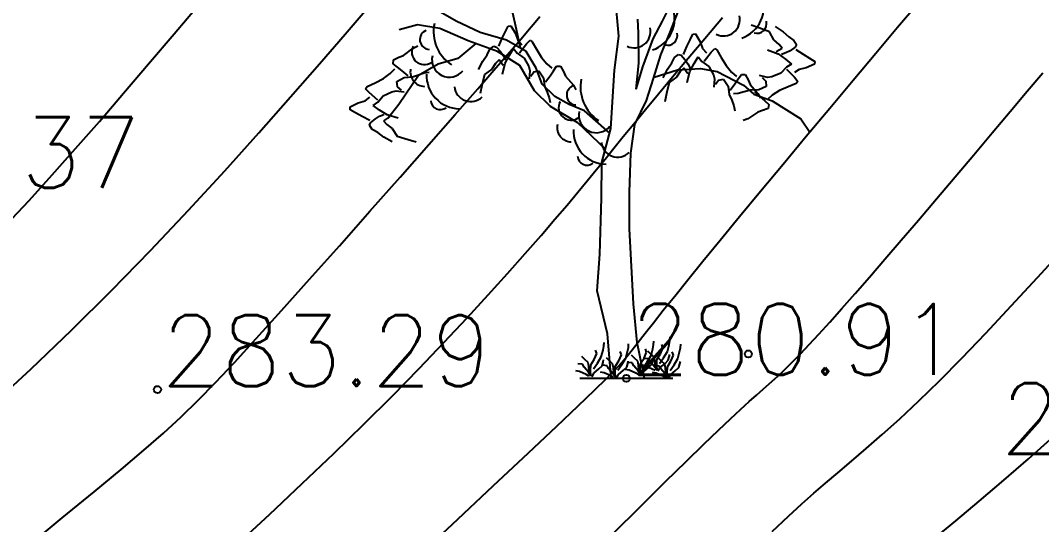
# Model space of a CAD drawing. Extents: x 524954 to 526204, y 9523489 to 9524010.
# Drawn here: x 526022.54 to 526036.96, y 9523755.03 to 9523762.14 of the extents above; entities that cross this region are included whole.
import ezdxf
from ezdxf.enums import TextEntityAlignment as Align

# ---------------------------------------------------------------- set-up
doc = ezdxf.new("R2010")
doc.units = 0
doc.header["$PDMODE"] = 33
doc.header["$PDSIZE"] = 0.1
doc.linetypes.add('ACAD_ISO12W100', pattern=[21, 12, -3, 0, -3, 0, -3])
for name, color, linetype in [('Arbre', 34, 'ACAD_ISO12W100'), ('CN_01_00', 3, 'Continuous'), ('CN_02_00', 4, 'Continuous'), ('CN_05_00', 6, 'Continuous'), ('CN_10_00', 1, 'Continuous'), ('TopoAlt', 3, 'Continuous'), ('TOPOJIS', 7, 'Continuous')]:
    doc.layers.add(name, color=color, linetype=linetype)
doc.styles.add('Simplex 1.0', font='Simplex.shx', dxfattribs={"width": 0.99, "height": 1})

# ---------------------------------------------------------------- blocks, each defined once
blk = doc.blocks.new('TCPOINT M')
at = {"color": 0}
blk.add_point((0, 0), dxfattribs=at)
at = {"layer": 'TopoAlt', "style": 'Simplex 1.0', "width": 0.99}
blk.add_attdef('ALT', (0.15, 0.15), '', height=1, dxfattribs=at)
blk = doc.blocks.new('v088')
at = {"linetype": 'Continuous'}
for p, q in [((-0.107, 4.829), (-0.165, 5.487)), ((0.51, 5.041), (0.671, 5.368)), ((-1.559, 4.967), (-1.635, 5.301)), ((-2.4, 5.043), (-2.621, 5.169)), ((0.172, 4.872), (0.161, 5.071)), ((0.619, 4.888), (0.731, 5.176)), ((-2.946, 4.988), (-3.206, 4.92)), ((-2.634, 4.938), (-2.946, 4.988)), ((-2.233, 4.766), (-2.634, 4.938)), ((-2.061, 4.882), (-2.4, 5.043)), ((-1.707, 4.895), (-1.667, 4.973)), ((-1.667, 4.973), (-1.628, 4.976)), ((-1.628, 4.976), (-1.564, 4.867)), ((-1.492, 4.659), (-1.559, 4.967)), ((0.379, 4.79), (0.51, 5.041)), ((1.872, 4.946), (1.762, 4.985)), ((2.022, 4.89), (1.872, 4.946)), ((2.099, 4.964), (2.211, 4.89)), ((-1.819, 4.613), (-2.233, 4.766)), ((-1.692, 4.771), (-2.061, 4.882)), ((-1.801, 4.689), (-1.751, 4.8)), ((-1.751, 4.8), (-1.707, 4.895)), ((-1.415, 4.615), (-1.692, 4.771)), ((-1.564, 4.867), (-1.531, 4.771)), ((-1.531, 4.771), (-1.475, 4.707)), ((-1.411, 4.72), (-1.359, 4.773)), ((-1.359, 4.773), (-1.327, 4.751)), ((-0.166, 4.349), (-0.107, 4.829)), ((0.174, 4.45), (0.172, 4.872)), ((0.231, 4.395), (0.379, 4.79)), ((0.489, 4.568), (0.619, 4.888)), ((0.855, 4.685), (0.899, 4.779)), ((0.899, 4.779), (0.939, 4.857)), ((0.939, 4.857), (0.978, 4.861)), ((0.978, 4.861), (1.042, 4.751)), ((2.083, 4.778), (2.022, 4.89)), ((2.157, 4.714), (2.083, 4.778)), ((2.211, 4.89), (2.293, 4.818)), ((2.293, 4.818), (2.365, 4.769)), ((2.365, 4.769), (2.4, 4.71)), ((-3.143, 4.557), (-3.01, 4.66)), ((-3.01, 4.66), (-2.944, 4.692)), ((-2.123, 4.725), (-2.377, 4.514)), ((-1.966, 4.567), (-1.926, 4.645)), ((-1.926, 4.645), (-1.871, 4.687)), ((-1.871, 4.687), (-1.833, 4.675)), ((-1.833, 4.675), (-1.774, 4.612)), ((-1.504, 4.415), (-1.819, 4.613)), ((-1.651, 4.561), (-1.591, 4.654)), ((-1.591, 4.654), (-1.539, 4.59)), ((-1.508, 4.592), (-1.411, 4.72)), ((-1.273, 4.376), (-1.415, 4.615)), ((-1.327, 4.751), (-1.268, 4.645)), ((-1.268, 4.645), (-1.199, 4.529)), ((0.805, 4.573), (0.855, 4.685)), ((1.042, 4.751), (1.075, 4.656)), ((1.075, 4.656), (1.131, 4.592)), ((1.195, 4.604), (1.247, 4.657)), ((1.247, 4.657), (1.279, 4.636)), ((1.279, 4.636), (1.338, 4.53)), ((1.992, 4.638), (2.142, 4.578)), ((2.113, 4.611), (2.199, 4.658)), ((2.199, 4.658), (2.157, 4.714)), ((2.313, 4.623), (2.253, 4.592)), ((2.383, 4.674), (2.313, 4.623)), ((2.4, 4.71), (2.383, 4.674)), ((2.393, 4.64), (2.497, 4.577)), ((-3.291, 4.441), (-3.287, 4.496)), ((-3.287, 4.496), (-3.21, 4.533)), ((-3.21, 4.533), (-3.143, 4.557)), ((-2.377, 4.514), (-2.655, 4.434)), ((-2.086, 4.357), (-2.027, 4.477)), ((-2.027, 4.477), (-1.966, 4.567)), ((-1.795, 4.494), (-1.845, 4.445)), ((-1.737, 4.415), (-1.795, 4.494)), ((-1.774, 4.612), (-1.736, 4.556)), ((-1.736, 4.556), (-1.705, 4.495)), ((-1.708, 4.448), (-1.651, 4.561)), ((-1.539, 4.59), (-1.443, 4.518)), ((-1.443, 4.518), (-1.378, 4.401)), ((-1.199, 4.529), (-1.123, 4.438)), ((0.384, 4.23), (0.489, 4.568)), ((0.64, 4.452), (0.68, 4.53)), ((0.68, 4.53), (0.735, 4.572)), ((0.735, 4.572), (0.773, 4.559)), ((0.773, 4.559), (0.832, 4.496)), ((0.832, 4.496), (0.87, 4.441)), ((0.955, 4.445), (1.015, 4.539)), ((1.015, 4.539), (1.067, 4.474)), ((1.067, 4.474), (1.163, 4.402)), ((1.098, 4.476), (1.195, 4.604)), ((1.338, 4.53), (1.407, 4.414)), ((2.142, 4.578), (2.247, 4.507)), ((2.253, 4.592), (2.189, 4.569)), ((2.247, 4.507), (2.332, 4.436)), ((2.497, 4.577), (2.585, 4.521)), ((2.585, 4.521), (2.658, 4.472)), ((2.658, 4.472), (2.656, 4.433)), ((-3.331, 4.304), (-3.266, 4.37)), ((-3.23, 4.39), (-3.291, 4.441)), ((-3.162, 4.341), (-3.23, 4.39)), ((-3.079, 4.271), (-3.162, 4.341)), ((-2.655, 4.434), (-2.931, 4.273)), ((-1.9, 4.365), (-2.003, 4.29)), ((-1.845, 4.445), (-1.9, 4.365)), ((-1.749, 4.291), (-1.708, 4.448)), ((-1.298, 4.058), (-1.504, 4.415)), ((-1.378, 4.401), (-1.363, 4.341)), ((-1.363, 4.341), (-1.372, 4.226)), ((-1.349, 4.266), (-1.305, 4.325)), ((-1.305, 4.325), (-1.233, 4.338)), ((-1.188, 4.154), (-1.273, 4.376)), ((-1.233, 4.338), (-1.171, 4.241)), ((-1.123, 4.438), (-1.052, 4.377)), ((-1.075, 4.271), (-1.03, 4.342)), ((-1.03, 4.342), (-0.984, 4.405)), ((-0.984, 4.405), (-0.928, 4.404)), ((-0.928, 4.404), (-0.887, 4.33)), ((-0.887, 4.33), (-0.859, 4.265)), ((-0.217, 3.527), (-0.166, 4.349)), ((0.138, 4.082), (0.174, 4.45)), ((0.138, 4.082), (0.231, 4.395)), ((0.391, 4.253), (0.724, 4.355)), ((0.52, 4.241), (0.579, 4.362)), ((0.579, 4.362), (0.64, 4.452)), ((0.761, 4.33), (0.706, 4.249)), ((0.724, 4.355), (1.047, 4.375)), ((0.811, 4.379), (0.761, 4.33)), ((0.869, 4.3), (0.811, 4.379)), ((0.857, 4.176), (0.898, 4.333)), ((0.87, 4.441), (0.901, 4.38)), ((0.898, 4.333), (0.955, 4.445)), ((1.047, 4.375), (1.284, 4.33)), ((1.163, 4.402), (1.228, 4.286)), ((1.284, 4.33), (1.655, 4.138)), ((1.407, 4.414), (1.483, 4.322)), ((2.262, 4.393), (2.179, 4.306)), ((2.26, 4.362), (2.375, 4.249)), ((2.332, 4.436), (2.262, 4.393)), ((2.441, 4.361), (2.371, 4.315)), ((2.54, 4.383), (2.441, 4.361)), ((2.656, 4.433), (2.54, 4.383)), ((-3.547, 4.171), (-3.427, 4.233)), ((-3.427, 4.233), (-3.331, 4.304)), ((-3.239, 4.188), (-3.137, 4.244)), ((-3.229, 4.115), (-3.239, 4.188)), ((-2.931, 4.273), (-3.209, 3.863)), ((-3.137, 4.244), (-3.019, 4.255)), ((-3.019, 4.255), (-2.933, 4.286)), ((-2.933, 4.286), (-2.851, 4.312)), ((-2.851, 4.312), (-2.783, 4.321)), ((-2.003, 4.29), (-2.04, 4.134)), ((-1.171, 4.241), (-1.153, 4.123)), ((-1.141, 4.184), (-1.075, 4.271)), ((-0.859, 4.265), (-0.748, 4.137)), ((0.285, 3.923), (0.384, 4.23)), ((0.706, 4.249), (0.603, 4.175)), ((1.228, 4.286), (1.243, 4.226)), ((1.243, 4.226), (1.234, 4.11)), ((1.258, 4.15), (1.301, 4.209)), ((1.301, 4.209), (1.373, 4.223)), ((1.373, 4.223), (1.435, 4.125)), ((1.483, 4.322), (1.554, 4.261)), ((1.531, 4.155), (1.576, 4.226)), ((1.576, 4.226), (1.623, 4.29)), ((1.623, 4.29), (1.678, 4.289)), ((1.678, 4.289), (1.719, 4.214)), ((1.719, 4.214), (1.747, 4.149)), ((1.994, 4.248), (1.88, 4.272)), ((1.917, 4.244), (1.97, 4.193)), ((1.97, 4.193), (1.975, 4.12)), ((2.055, 4.256), (1.994, 4.248)), ((2.179, 4.306), (2.055, 4.256)), ((2.375, 4.249), (2.421, 4.191)), ((2.421, 4.191), (2.396, 4.162)), ((-3.679, 4.087), (-3.656, 4.117)), ((-3.629, 4.032), (-3.679, 4.087)), ((-3.656, 4.117), (-3.547, 4.171)), ((-3.43, 3.988), (-3.309, 4.046)), ((-3.309, 4.046), (-3.249, 4.058)), ((-3.249, 4.058), (-3.134, 4.042)), ((-3.172, 4.068), (-3.229, 4.115)), ((-2.04, 4.134), (-2.065, 4.02)), ((-1.069, 3.839), (-1.298, 4.058)), ((-1.01, 3.977), (-1.188, 4.154)), ((-1.153, 4.123), (-1.118, 4.039)), ((-1.118, 4.039), (-1.087, 3.959)), ((-0.748, 4.137), (-0.713, 4.073)), ((0.603, 4.175), (0.566, 4.019)), ((1.435, 4.125), (1.453, 4.007)), ((1.465, 4.068), (1.531, 4.155)), ((1.664, 4.043), (1.58, 4.022)), ((1.655, 4.138), (1.8, 4.011)), ((1.751, 4.067), (1.664, 4.043)), ((1.747, 4.149), (1.858, 4.021)), ((1.87, 4.071), (1.751, 4.067)), ((1.81, 4.048), (1.888, 3.972)), ((1.975, 4.12), (1.87, 4.071)), ((2.16, 4.062), (2.059, 3.998)), ((2.283, 4.116), (2.16, 4.062)), ((2.396, 4.162), (2.283, 4.116)), ((-3.785, 3.887), (-3.688, 3.915)), ((-3.688, 3.915), (-3.621, 3.967)), ((-3.507, 3.927), (-3.629, 4.032)), ((-3.574, 3.849), (-3.507, 3.896)), ((-3.507, 3.896), (-3.43, 3.988)), ((-1.087, 3.959), (-1.074, 3.891)), ((-0.808, 3.863), (-1.01, 3.977)), ((0.118, 3.584), (0.285, 3.923)), ((0.566, 4.019), (0.541, 3.904)), ((1.453, 4.007), (1.488, 3.924)), ((1.488, 3.924), (1.519, 3.844)), ((1.58, 4.022), (1.511, 4.017)), ((1.8, 4.011), (2.057, 3.917)), ((1.858, 4.021), (1.893, 3.958)), ((1.888, 3.972), (1.953, 3.918)), ((1.953, 3.918), (2.01, 3.864)), ((2.059, 3.998), (1.99, 3.936)), ((2.057, 3.917), (2.461, 3.664)), ((-3.898, 3.83), (-3.785, 3.887)), ((-3.897, 3.791), (-3.898, 3.83)), ((-3.821, 3.747), (-3.897, 3.791)), ((-3.484, 3.783), (-3.574, 3.849)), ((-3.375, 3.72), (-3.484, 3.783)), ((-3.209, 3.863), (-3.367, 3.667)), ((-0.685, 3.605), (-1.069, 3.839)), ((-0.589, 3.774), (-0.808, 3.863)), ((-0.234, 3.461), (-0.589, 3.774)), ((1.519, 3.844), (1.532, 3.776)), ((1.855, 3.758), (1.714, 3.664)), ((1.923, 3.778), (1.855, 3.758)), ((2.002, 3.81), (1.923, 3.778)), ((2.01, 3.864), (2.002, 3.81)), ((-3.729, 3.697), (-3.821, 3.747)), ((-3.621, 3.641), (-3.729, 3.697)), ((-3.623, 3.571), (-3.609, 3.608)), ((-3.609, 3.608), (-3.542, 3.663)), ((-3.542, 3.663), (-3.485, 3.698)), ((-3.485, 3.698), (-3.422, 3.725)), ((-3.344, 3.689), (-3.426, 3.635)), ((-3.426, 3.635), (-3.38, 3.583)), ((-3.221, 3.67), (-3.375, 3.72)), ((-0.294, 3.234), (-0.685, 3.605)), ((1.714, 3.664), (1.647, 3.637)), ((2.461, 3.664), (2.589, 3.474)), ((-3.585, 3.514), (-3.623, 3.571)), ((-3.509, 3.469), (-3.585, 3.514)), ((-3.423, 3.403), (-3.509, 3.469)), ((-3.38, 3.583), (-3.303, 3.524)), ((-3.303, 3.524), (-3.234, 3.416)), ((-0.344, 3.046), (-0.217, 3.527)), ((0.064, 3.179), (0.118, 3.584)), ((-3.306, 3.337), (-3.423, 3.403)), ((-3.234, 3.416), (-3.081, 3.37)), ((-3.081, 3.37), (-2.968, 3.339)), ((0.045, 2.625), (0.064, 3.179)), ((-0.352, 2.542), (-0.344, 3.046)), ((0.043, 2.109), (0.045, 2.625)), ((-0.373, 1.752), (-0.352, 2.542)), ((0.102, 1.053), (0.043, 2.109)), ((-0.412, 1.235), (-0.373, 1.752)), ((-0.268, 0.628), (-0.412, 1.235)), ((0.151, 0.506), (0.102, 1.053)), ((-0.213, 0), (-0.268, 0.628)), ((0.615, 0.531), (0.618, 0.584)), ((-0.329, 0.397), (-0.317, 0.454)), ((-0.317, 0.454), (-0.315, 0.507)), ((0.017, 0.377), (0.029, 0.435)), ((0.029, 0.435), (0.031, 0.488)), ((0.256, 0), (0.151, 0.506)), ((0.373, 0.416), (0.385, 0.474)), ((0.385, 0.474), (0.387, 0.526)), ((0.517, 0.426), (0.5, 0.476)), ((0.579, 0.38), (0.603, 0.474)), ((0.603, 0.474), (0.615, 0.531)), ((0.765, 0.43), (0.767, 0.483)), ((-0.587, 0.264), (-0.627, 0.308)), ((-0.452, 0.267), (-0.416, 0.349)), ((-0.416, 0.349), (-0.433, 0.399)), ((-0.409, 0.214), (-0.353, 0.303)), ((-0.353, 0.303), (-0.329, 0.397)), ((-0.24, 0.245), (-0.281, 0.288)), ((-0.106, 0.248), (-0.07, 0.329)), ((-0.07, 0.329), (-0.087, 0.38)), ((-0.007, 0.284), (0.017, 0.377)), ((0.115, 0.284), (0.075, 0.327)), ((0.25, 0.286), (0.286, 0.368)), ((0.286, 0.368), (0.269, 0.418)), ((0.293, 0.233), (0.349, 0.322)), ((0.346, 0.341), (0.305, 0.385)), ((0.392, 0.301), (0.346, 0.341)), ((0.349, 0.322), (0.373, 0.416)), ((0.404, 0.243), (0.392, 0.301)), ((0.43, 0.264), (0.481, 0.344)), ((0.469, 0.209), (0.524, 0.291)), ((0.481, 0.344), (0.517, 0.426)), ((0.524, 0.291), (0.579, 0.38)), ((0.591, 0.255), (0.606, 0.303)), ((0.606, 0.303), (0.613, 0.337)), ((0.63, 0.243), (0.666, 0.325)), ((0.666, 0.325), (0.649, 0.375)), ((0.728, 0.279), (0.752, 0.373)), ((0.752, 0.373), (0.765, 0.43)), ((-0.618, 0.197), (-0.683, 0.202)), ((-0.596, 0.159), (-0.618, 0.197)), ((-0.536, 0.087), (-0.596, 0.159)), ((-0.541, 0.224), (-0.587, 0.264)), ((-0.529, 0.166), (-0.541, 0.224)), ((-0.524, 0.099), (-0.529, 0.166)), ((-0.505, 0.106), (-0.502, 0.188)), ((-0.502, 0.188), (-0.452, 0.267)), ((-0.464, 0.132), (-0.409, 0.214)), ((-0.387, 0.132), (-0.341, 0.178)), ((-0.341, 0.178), (-0.327, 0.226)), ((-0.272, 0.178), (-0.337, 0.183)), ((-0.327, 0.226), (-0.32, 0.26)), ((-0.25, 0.139), (-0.272, 0.178)), ((-0.195, 0.204), (-0.24, 0.245)), ((-0.183, 0.147), (-0.195, 0.204)), ((-0.178, 0.079), (-0.183, 0.147)), ((-0.159, 0.087), (-0.156, 0.168)), ((-0.156, 0.168), (-0.106, 0.248)), ((-0.118, 0.113), (-0.063, 0.195)), ((-0.063, 0.195), (-0.007, 0.284)), ((-0.041, 0.113), (0.005, 0.159)), ((0.005, 0.159), (0.019, 0.207)), ((0.019, 0.207), (0.026, 0.24)), ((0.084, 0.216), (0.019, 0.221)), ((0.106, 0.178), (0.084, 0.216)), ((0.166, 0.106), (0.106, 0.178)), ((0.161, 0.243), (0.115, 0.284)), ((0.173, 0.185), (0.161, 0.243)), ((0.178, 0.118), (0.173, 0.185)), ((0.197, 0.125), (0.2, 0.207)), ((0.2, 0.207), (0.25, 0.286)), ((0.272, 0.173), (0.221, 0.183)), ((0.238, 0.151), (0.293, 0.233)), ((0.243, 0.091), (0.315, 0.151)), ((0.315, 0.274), (0.25, 0.279)), ((0.365, 0.13), (0.272, 0.173)), ((0.337, 0.236), (0.315, 0.274)), ((0.315, 0.151), (0.361, 0.197)), ((0.397, 0.163), (0.337, 0.236)), ((0.361, 0.197), (0.375, 0.245)), ((0.375, 0.245), (0.382, 0.279)), ((0.433, 0.108), (0.397, 0.163)), ((0.464, 0.173), (0.399, 0.178)), ((0.409, 0.175), (0.404, 0.243)), ((0.428, 0.183), (0.43, 0.264)), ((0.433, 0.113), (0.428, 0.183)), ((0.45, 0.099), (0.474, 0.149)), ((0.495, 0.24), (0.454, 0.284)), ((0.486, 0.135), (0.464, 0.173)), ((0.474, 0.149), (0.546, 0.209)), ((0.541, 0.2), (0.495, 0.24)), ((0.553, 0.142), (0.541, 0.2)), ((0.546, 0.209), (0.591, 0.255)), ((0.577, 0.082), (0.579, 0.163)), ((0.579, 0.163), (0.63, 0.243)), ((0.618, 0.108), (0.673, 0.19)), ((0.673, 0.19), (0.728, 0.279)), ((0.695, 0.108), (0.74, 0.154)), ((0.74, 0.154), (0.755, 0.202)), ((0.755, 0.202), (0.762, 0.236)), ((-0.661, 0.096), (-0.712, 0.106)), ((-0.567, 0.053), (-0.661, 0.096)), ((-0.654, 0), (0.654, 0)), ((-0.527, 0.031), (-0.567, 0.053)), ((-0.5, 0.031), (-0.536, 0.087)), ((-0.5, 0.036), (-0.505, 0.106)), ((-0.483, 0.022), (-0.459, 0.072)), ((-0.459, 0.072), (-0.387, 0.132)), ((-0.315, 0.077), (-0.365, 0.087)), ((-0.221, 0.034), (-0.315, 0.077)), ((-0.19, 0.067), (-0.25, 0.139)), ((-0.18, 0.012), (-0.221, 0.034)), ((-0.154, 0.012), (-0.19, 0.067)), ((-0.154, 0.017), (-0.159, 0.087)), ((-0.137, 0.002), (-0.113, 0.053)), ((-0.113, 0.053), (-0.041, 0.113)), ((0.041, 0.115), (-0.01, 0.125)), ((0.135, 0.072), (0.041, 0.115)), ((0.175, 0.05), (0.135, 0.072)), ((0.202, 0.05), (0.166, 0.106)), ((0.202, 0.055), (0.197, 0.125)), ((0.219, 0.041), (0.243, 0.091)), ((0.406, 0.108), (0.365, 0.13)), ((0.421, 0.072), (0.37, 0.082)), ((0.514, 0.029), (0.421, 0.072)), ((0.546, 0.063), (0.486, 0.135)), ((0.555, 0.007), (0.514, 0.029)), ((0.582, 0.007), (0.546, 0.063)), ((0.558, 0.075), (0.553, 0.142)), ((0.582, 0.012), (0.577, 0.082)), ((0.599, -0.002), (0.623, 0.048)), ((0.623, 0.048), (0.695, 0.108))]:
    blk.add_line(p, q, dxfattribs=at)
for centre, major_axis, start_param, end_param in [((1.475, 5.243), (0.33, 0.33), 4.265936, 5.872819), ((0.215, 5.075), (-0.33, 0.33), 2.69514, 4.302022), ((1.37, 5.065), (-0.164, 0.164), 1.908121, 4.146545), ((-2.774, 4.781), (-0.099, 0.099), -0.421529, 2.292047), ((-2.155, 4.896), (-0.4, 0.4), 0.587708, 1.773422), ((0.11, 4.897), (-0.164, 0.164), 1.908121, 4.146545), ((1.844, 5.006), (-0.0964, 0.0964), 2.051824, 4.174223), ((0.584, 4.837), (0.0964, 0.0964), 3.62262, 5.745019), ((-2.851, 4.605), (-0.125, 0.125), 0.293965, 2.957824), ((-2.497, 4.497), (0.174, 0.174), 2.133893, 4.816631), ((-2.844, 4.326), (-0.145, 0.145), 0.590553, 2.325666), ((-2.352, 4.272), (0.33, 0.33), 2.307735, 3.914618), ((-0.082, 4.112), (0.4, 0.4), 2.158504, 3.344219), ((-2.195, 4.138), (0.164, 0.164), 2.463212, 4.701636), ((-0.702, 3.998), (0.099, 0.099), 1.149268, 3.862844), ((-2.625, 3.929), (0.0964, 0.0964), 2.435534, 4.557933), ((-0.779, 3.821), (0.125, 0.125), 1.864761, 4.52862), ((-0.424, 3.713), (0.174, 0.174), 2.133893, 4.816631), ((-0.772, 3.542), (-0.145, 0.145), 0.590553, 2.325666), ((-0.28, 3.489), (0.33, 0.33), 2.307735, 3.914618), ((-0.123, 3.354), (0.164, 0.164), 2.463212, 4.701636), ((-0.553, 3.145), (0.0964, 0.0964), 2.435534, 4.557933)]:
    blk.add_ellipse(centre, major_axis=major_axis, ratio=1, start_param=start_param, end_param=end_param, dxfattribs=at)

msp = doc.modelspace()

# ---------------------------------------------------------------- linework, layer by layer
at = {"layer": 'CN_01_00', "flags": 128}
for points, elevation in [([(526027.992, 9523754.43), (526028.636, 9523755.03), (526029.218, 9523755.574), (526029.715, 9523756.039), (526030.112, 9523756.413), (526030.418, 9523756.702), (526030.648, 9523756.923), (526030.817, 9523757.088), (526030.939, 9523757.214), (526031.03, 9523757.313), (526031.105, 9523757.402), (526031.178, 9523757.493), (526031.262, 9523757.601), (526031.362, 9523757.728), (526031.48, 9523757.878), (526031.618, 9523758.053), (526031.779, 9523758.254), (526031.965, 9523758.485), (526032.177, 9523758.748), (526032.42, 9523759.045), (526032.693, 9523759.377), (526032.991, 9523759.736), (526033.307, 9523760.117), (526033.634, 9523760.51), (526033.967, 9523760.907), (526034.297, 9523761.301), (526034.619, 9523761.684), (526034.924, 9523762.048), (526035.21, 9523762.386)], 281), ([(526022.623, 9523754.694), (526023.136, 9523755.121), (526023.587, 9523755.492), (526023.968, 9523755.807), (526024.288, 9523756.078), (526024.565, 9523756.32), (526024.815, 9523756.549), (526025.055, 9523756.782), (526025.3, 9523757.033), (526025.567, 9523757.318), (526025.874, 9523757.653), (526026.23, 9523758.048), (526026.626, 9523758.491), (526027.047, 9523758.964), (526027.478, 9523759.451), (526027.904, 9523759.934), (526028.309, 9523760.395), (526028.679, 9523760.816), (526028.998, 9523761.181), (526029.256, 9523761.477), (526029.457, 9523761.708), (526029.611, 9523761.886), (526029.726, 9523762.021), (526029.811, 9523762.121), (526029.876, 9523762.199)], 283), ([(526033.154, 9523754.931), (526033.383, 9523755.147), (526033.573, 9523755.321), (526033.742, 9523755.471), (526033.907, 9523755.612), (526034.083, 9523755.76), (526034.274, 9523755.922), (526034.482, 9523756.1), (526034.708, 9523756.299), (526034.955, 9523756.522), (526035.223, 9523756.773), (526035.514, 9523757.057), (526035.829, 9523757.375), (526036.17, 9523757.731), (526036.529, 9523758.115), (526036.899, 9523758.516), (526037.271, 9523758.922)], 279)]:
    msp.add_lwpolyline(points, dxfattribs=dict(at, elevation=elevation))
at = {"layer": 'CN_02_00', "flags": 128}
for points, elevation in [([(526022.126, 9523756.706), (526022.696, 9523757.228), (526023.266, 9523757.771), (526023.831, 9523758.331), (526024.383, 9523758.899), (526024.917, 9523759.466), (526025.428, 9523760.023), (526025.91, 9523760.559), (526026.358, 9523761.066), (526026.765, 9523761.533), (526027.127, 9523761.951), (526027.439, 9523762.314)], 284), ([(526025.582, 9523754.73), (526026.06, 9523755.171), (526026.523, 9523755.606), (526026.968, 9523756.031), (526027.393, 9523756.446), (526027.794, 9523756.846), (526028.171, 9523757.23), (526028.522, 9523757.597), (526028.848, 9523757.944), (526029.147, 9523758.27), (526029.421, 9523758.574), (526029.67, 9523758.854), (526029.892, 9523759.109), (526030.088, 9523759.337), (526030.259, 9523759.539), (526030.41, 9523759.718), (526030.545, 9523759.882), (526030.672, 9523760.037), (526030.795, 9523760.188), (526030.92, 9523760.342), (526031.053, 9523760.506), (526031.2, 9523760.685), (526031.365, 9523760.886), (526031.548, 9523761.107), (526031.749, 9523761.348), (526031.967, 9523761.61), (526032.202, 9523761.89), (526032.453, 9523762.188)], 282), ([(526035.43, 9523754.82), (526035.745, 9523755.081), (526036.077, 9523755.36), (526036.422, 9523755.654), (526036.771, 9523755.957), (526037.118, 9523756.268)], 278)]:
    msp.add_lwpolyline(points, dxfattribs=dict(at, elevation=elevation))
at = {"layer": 'CN_05_00', "elevation": 285, "flags": 128}
msp.add_lwpolyline([(526022.342, 9523759.258), (526022.667, 9523759.605), (526022.993, 9523759.964), (526023.323, 9523760.335), (526023.659, 9523760.72), (526024.001, 9523761.118), (526024.353, 9523761.53), (526024.715, 9523761.955), (526025.083, 9523762.389)], dxfattribs=at)
at = {"layer": 'CN_10_00', "elevation": 280, "flags": 128}
msp.add_lwpolyline([(526030.903, 9523754.892), (526031.305, 9523755.292), (526031.65, 9523755.634), (526031.943, 9523755.921), (526032.19, 9523756.161), (526032.396, 9523756.359), (526032.567, 9523756.521), (526032.709, 9523756.654), (526032.829, 9523756.764), (526032.933, 9523756.856), (526033.025, 9523756.938), (526033.11, 9523757.014), (526033.192, 9523757.087), (526033.274, 9523757.162), (526033.359, 9523757.243), (526033.452, 9523757.335), (526033.557, 9523757.442), (526033.676, 9523757.568), (526033.812, 9523757.716), (526033.966, 9523757.886), (526034.137, 9523758.078), (526034.324, 9523758.291), (526034.527, 9523758.522), (526034.743, 9523758.773), (526034.974, 9523759.041), (526035.217, 9523759.326), (526035.472, 9523759.626), (526035.735, 9523759.936), (526035.999, 9523760.248), (526036.26, 9523760.558), (526036.512, 9523760.859), (526036.752, 9523761.144), (526036.972, 9523761.407)], dxfattribs=at)

# ---------------------------------------------------------------- block references
at = {"layer": 'Arbre'}
msp.add_blockref('v088', (526031.096, 9523757.093), dxfattribs=at)
at = {"layer": 'TOPOJIS'}
ref = msp.add_blockref('TCPOINT M', (526019.529, 9523759.73, 286.37), dxfattribs=at)
ref.add_attrib('ALT', '286.37', (526019.579, 9523759.78, 286.37), dxfattribs={"layer": 'TopoAlt', "height": 1, "style": 'Simplex 1.0', "width": 0.99})
ref = msp.add_blockref('TCPOINT M', (526031.096, 9523757.093, 280.91), dxfattribs=at)
ref.add_attrib('ALT', '280.91', (526031.146, 9523757.143, 280.91), dxfattribs={"layer": 'TopoAlt', "height": 1, "style": 'Simplex 1.0', "width": 0.99})
ref = msp.add_blockref('TCPOINT M', (526024.479, 9523756.934, 283.29), dxfattribs=at)
ref.add_attrib('ALT', '283.29', (526024.529, 9523756.984, 283.29), dxfattribs={"layer": 'TopoAlt', "height": 1, "style": 'Simplex 1.0', "width": 0.99})
msp.add_blockref('TCPOINT M', (526032.818, 9523757.437, 280.32), dxfattribs=at)
ref = msp.add_blockref('TCPOINT M', (526041.093, 9523755.975, 276.32), dxfattribs=at)
ref.add_attrib('ALT', '276.32', dxfattribs={"layer": 'TopoAlt', "height": 1, "style": 'Simplex 1.0', "width": 0.99}).set_placement((526041.043, 9523756.025, 276.32), align=Align.RIGHT)

doc.saveas('drawing.dxf')
